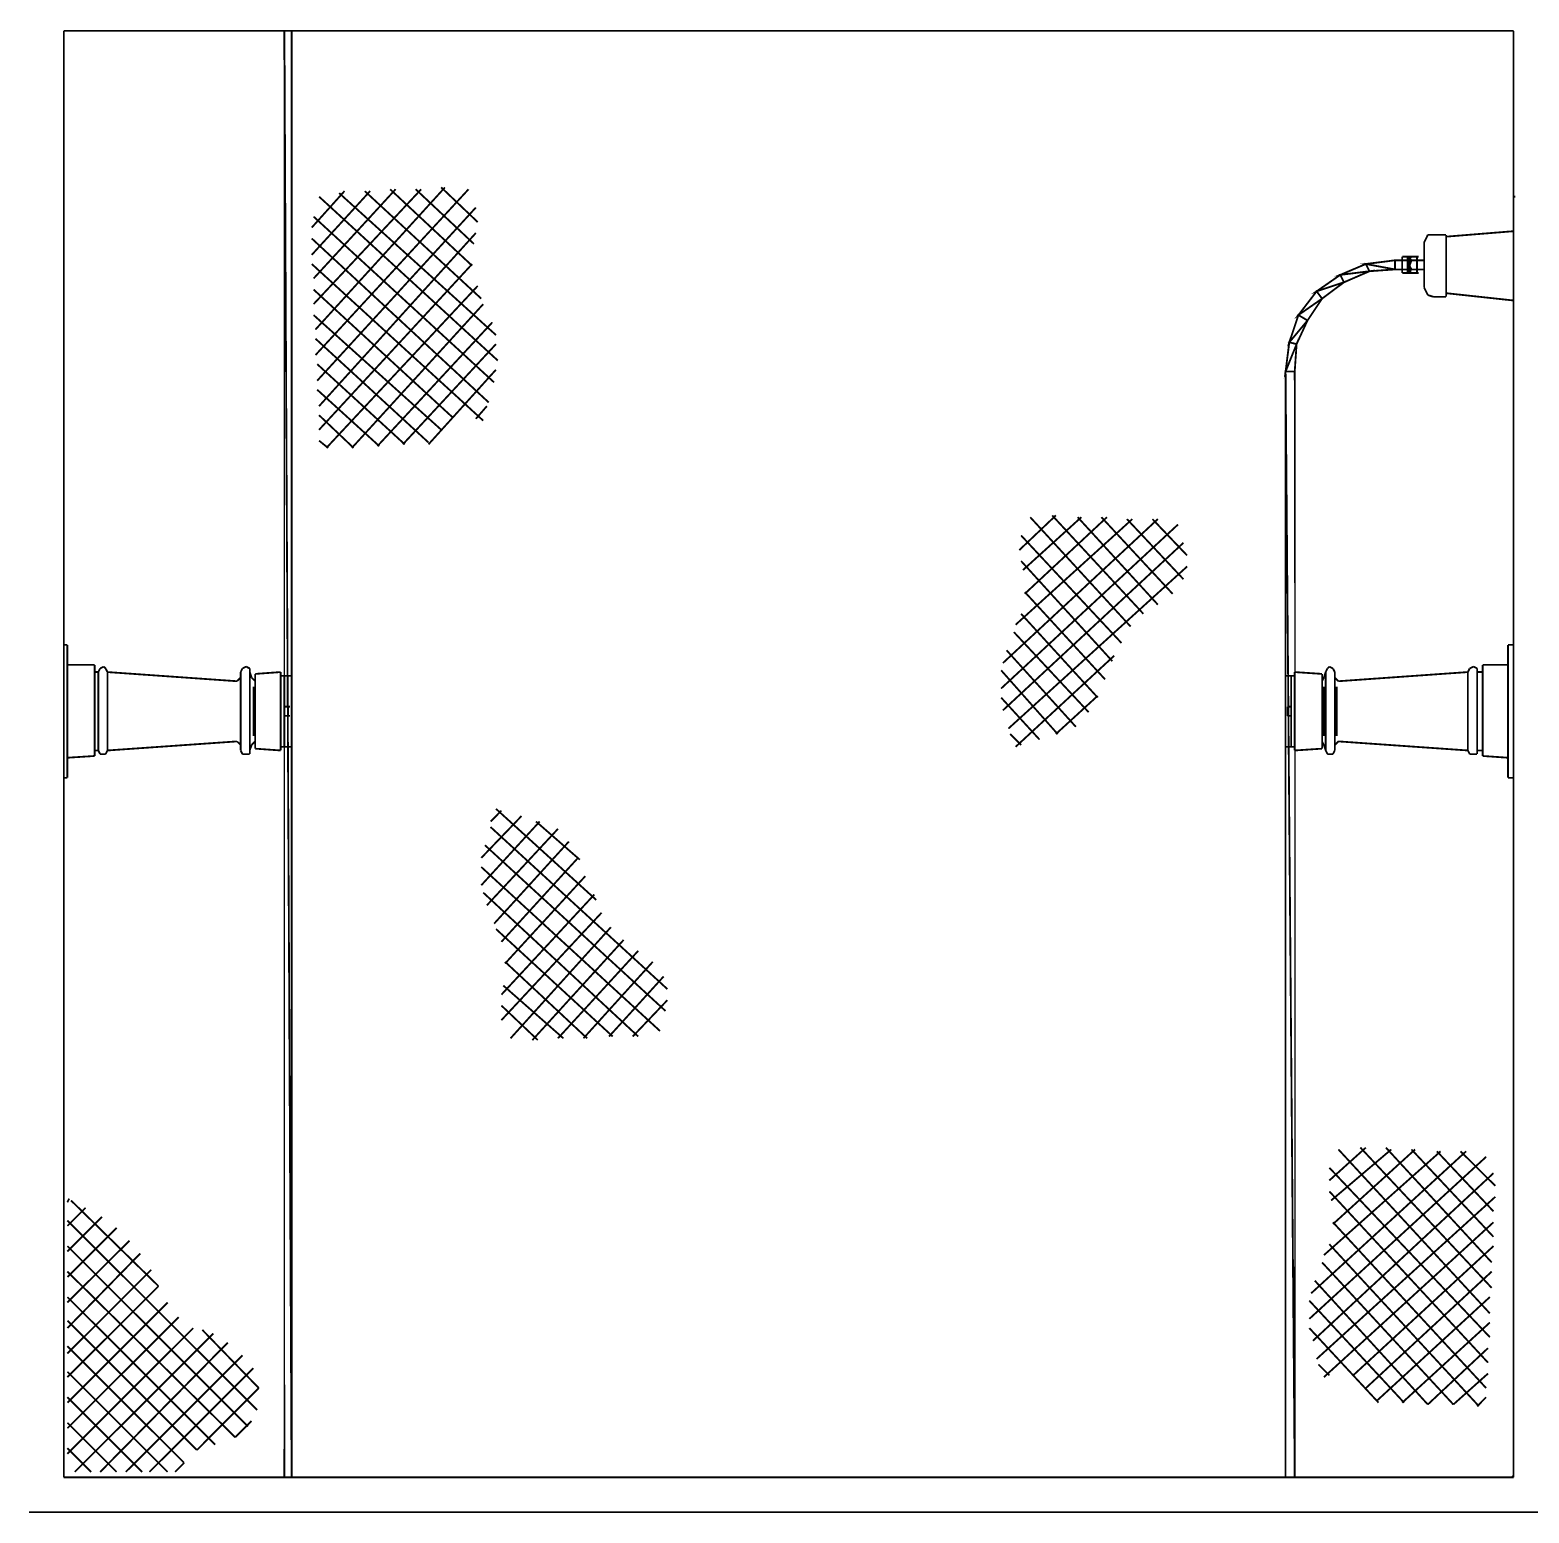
# Model space of a CAD drawing. Header units: metres. Extents: x -593 to 248, y 430 to 1024.
# Drawn here: x -277.09 to -242.23, y 622.29 to 656.79 of the extents above; entities that cross this region are included whole.
import ezdxf

# ---------------------------------------------------------------- set-up
doc = ezdxf.new("R2010")
doc.units = ezdxf.units.M
doc.header["$MEASUREMENT"] = 0
doc.layers.add('C00-00-00-BLACK', color=7, linetype='Continuous')
doc.layers.add('CFF-00-00', color=1, linetype='Continuous')

msp = doc.modelspace()

# ---------------------------------------------------------------- linework, layer by layer
at = {"layer": 'C00-00-00-BLACK', "const_width": 0.0423}
for points in [[(-242.588, 656.769), (-276.303, 656.769)], [(-276.303, 623.115), (-276.303, 656.769)], [(-271.215, 656.769), (-271.005, 656.769)], [(-242.588, 623.115), (-242.588, 656.769)], [(-269.179, 653.042), (-270.536, 651.558)], [(-269.774, 653.042), (-270.536, 652.193)], [(-267.991, 653.084), (-270.493, 650.412)], [(-268.586, 653.084), (-270.493, 651.008)], [(-267.439, 653.127), (-270.45, 649.82)], [(-266.89, 653.084), (-270.45, 649.226)], [(-269.901, 652.996), (-266.252, 649.692)], [(-269.305, 653.042), (-266.594, 650.539)], [(-268.713, 653.084), (-266.806, 651.304)], [(-268.12, 653.084), (-266.763, 651.811)], [(-267.525, 653.127), (-266.677, 652.32)], [(-266.72, 652.659), (-270.409, 648.631)], [(-270.366, 652.912), (-266.21, 649.099)], [(-242.588, 652.912), (-242.545, 652.912)], [(-270.493, 652.447), (-266.294, 648.589)], [(-270.536, 651.938), (-266.421, 648.124)], [(-266.72, 652.066), (-270.366, 648.038)], [(-244.622, 651.938), (-244.665, 651.854)], [(-244.581, 652.023), (-244.622, 651.938)], [(-244.453, 652.023), (-244.581, 652.023)], [(-244.156, 652.023), (-244.453, 652.023)], [(-244.156, 651.981), (-242.588, 652.108)], [(-244.156, 652.023), (-244.156, 650.582)], [(-244.665, 651.854), (-244.665, 650.793)], [(-270.536, 651.345), (-266.548, 647.7)], [(-266.806, 651.345), (-270.366, 647.488)], [(-245.344, 651.431), (-245.344, 651.219)], [(-245.344, 651.431), (-245.176, 651.431)], [(-245.344, 651.431), (-245.344, 651.219)], [(-245.344, 651.219), (-245.176, 651.219)], [(-245.176, 651.135), (-245.176, 651.515)], [(-245.176, 651.515), (-245.176, 651.474)], [(-245.176, 651.515), (-245.133, 651.515)], [(-245.048, 651.515), (-245.176, 651.515)], [(-245.176, 651.474), (-245.176, 651.431)], [(-245.176, 651.431), (-245.176, 651.304)], [(-245.176, 651.431), (-245.048, 651.431)], [(-245.176, 651.431), (-245.048, 651.431)], [(-245.176, 651.304), (-245.176, 651.219)], [(-245.176, 651.219), (-245.176, 651.177)], [(-245.176, 651.219), (-245.048, 651.219)], [(-245.176, 651.219), (-245.048, 651.219)], [(-245.048, 651.135), (-245.048, 651.515)], [(-245.048, 651.474), (-245.048, 651.515)], [(-245.048, 651.515), (-245.006, 651.515)], [(-245.048, 651.431), (-245.048, 651.474)], [(-245.048, 651.304), (-245.048, 651.431)], [(-245.048, 651.431), (-245.006, 651.431)], [(-245.048, 651.431), (-245.006, 651.431)], [(-245.048, 651.219), (-245.048, 651.304)], [(-245.048, 651.177), (-245.048, 651.219)], [(-245.048, 651.219), (-245.006, 651.219)], [(-245.006, 651.219), (-245.048, 651.219)], [(-245.006, 651.135), (-245.006, 651.515)], [(-244.961, 651.515), (-245.006, 651.474)], [(-245.006, 651.515), (-244.961, 651.515)], [(-245.006, 651.474), (-244.961, 651.431)], [(-244.961, 651.431), (-245.006, 651.304)], [(-245.006, 651.304), (-244.961, 651.219)], [(-244.961, 651.219), (-245.006, 651.177)], [(-244.834, 651.515), (-244.961, 651.515)], [(-244.961, 651.431), (-244.834, 651.431)], [(-244.961, 651.431), (-244.834, 651.431)], [(-244.961, 651.219), (-244.834, 651.219)], [(-244.961, 651.219), (-244.834, 651.219)], [(-244.834, 651.135), (-244.834, 651.515)], [(-244.834, 651.474), (-244.834, 651.515)], [(-244.834, 651.515), (-244.792, 651.515)], [(-244.834, 651.431), (-244.834, 651.474)], [(-244.834, 651.304), (-244.834, 651.431)], [(-244.834, 651.431), (-244.665, 651.431)], [(-244.834, 651.219), (-244.834, 651.304)], [(-244.834, 651.177), (-244.834, 651.219)], [(-244.834, 651.219), (-244.665, 651.219)], [(-245.176, 651.177), (-245.176, 651.135)], [(-245.176, 651.135), (-245.133, 651.135)], [(-245.048, 651.135), (-245.176, 651.135)], [(-245.048, 651.135), (-245.048, 651.177)], [(-245.048, 651.135), (-245.006, 651.135)], [(-245.006, 651.177), (-244.961, 651.135)], [(-244.834, 651.135), (-245.006, 651.135)], [(-244.834, 651.135), (-244.834, 651.177)], [(-244.834, 651.135), (-244.792, 651.135)], [(-270.493, 650.75), (-267.27, 647.785)], [(-266.677, 650.835), (-270.197, 647.065)], [(-244.665, 650.793), (-244.622, 650.709)], [(-244.622, 650.709), (-244.581, 650.623)], [(-244.581, 650.623), (-244.453, 650.582)], [(-244.453, 650.582), (-244.156, 650.582)], [(-244.156, 650.666), (-242.588, 650.496)], [(-270.493, 650.157), (-267.525, 647.488)], [(-266.548, 650.412), (-269.604, 647.065)], [(-266.337, 649.988), (-269.009, 647.108)], [(-270.45, 649.608), (-267.821, 647.192)], [(-266.252, 649.481), (-268.417, 647.149)], [(-270.409, 649.015), (-268.374, 647.149)], [(-266.252, 648.886), (-267.821, 647.149)], [(-270.409, 648.42), (-268.966, 647.108)], [(-270.366, 647.827), (-269.562, 647.065)], [(-266.464, 648.038), (-266.72, 647.742)], [(-270.366, 647.235), (-270.154, 647.065)], [(-250.39, 645.285), (-254.504, 641.469)], [(-250.859, 645.411), (-254.463, 642.061)], [(-251.452, 645.411), (-254.166, 642.953)], [(-253.232, 645.495), (-254.081, 644.689)], [(-252.639, 645.454), (-253.997, 644.224)], [(-252.044, 645.454), (-253.954, 643.672)], [(-253.827, 645.454), (-251.493, 642.91)], [(-253.316, 645.495), (-251.197, 643.207)], [(-252.723, 645.454), (-250.859, 643.419)], [(-252.171, 645.454), (-250.517, 643.672)], [(-251.578, 645.411), (-250.264, 644.011)], [(-250.986, 645.411), (-250.178, 644.563)], [(-254.04, 645.03), (-251.705, 642.527)], [(-250.264, 644.859), (-254.463, 640.96)], [(-250.178, 644.308), (-254.336, 640.535)], [(-254.04, 644.435), (-251.917, 642.104)], [(-253.954, 643.715), (-252.087, 641.681)], [(-254.04, 643.207), (-252.258, 641.257)], [(-276.303, 642.484), (-276.219, 642.484)], [(-276.219, 642.484), (-276.219, 639.392)], [(-254.207, 642.781), (-252.47, 640.919)], [(-242.715, 639.392), (-242.715, 642.484)], [(-242.588, 642.484), (-242.715, 642.484)], [(-254.377, 642.358), (-252.766, 640.577)], [(-251.875, 642.231), (-254.166, 640.112)], [(-276.219, 642.019), (-275.584, 642.019)], [(-275.584, 642.019), (-275.584, 639.899)], [(-275.584, 641.851), (-275.5, 641.851)], [(-275.457, 641.935), (-275.5, 641.851)], [(-275.5, 641.851), (-275.5, 640.027)], [(-275.372, 641.978), (-275.457, 641.935)], [(-275.33, 641.935), (-275.372, 641.978)], [(-275.287, 641.851), (-275.33, 641.935)], [(-275.287, 641.851), (-272.274, 641.638)], [(-275.287, 641.851), (-275.287, 640.027)], [(-272.147, 641.935), (-272.19, 641.851)], [(-272.19, 641.851), (-272.19, 640.027)], [(-272.19, 641.851), (-272.19, 641.722)], [(-272.063, 641.978), (-272.147, 641.935)], [(-271.978, 641.935), (-272.063, 641.978)], [(-271.978, 641.851), (-271.978, 641.935)], [(-271.978, 641.851), (-271.978, 640.027)], [(-271.978, 641.851), (-271.935, 641.722)], [(-271.258, 641.851), (-271.851, 641.808)], [(-271.851, 641.808), (-271.851, 640.069)], [(-271.258, 641.851), (-271.258, 640.027)], [(-254.504, 641.892), (-253.189, 640.408)], [(-247.676, 641.851), (-247.04, 641.808)], [(-247.676, 641.851), (-247.676, 640.027)], [(-247.04, 641.808), (-247.04, 640.069)], [(-246.956, 641.851), (-246.998, 641.722)], [(-246.914, 641.935), (-246.956, 641.851)], [(-246.956, 641.851), (-246.956, 640.027)], [(-246.871, 641.978), (-246.914, 641.935)], [(-246.787, 641.935), (-246.871, 641.978)], [(-246.744, 641.851), (-246.787, 641.935)], [(-246.744, 641.851), (-246.744, 641.722)], [(-246.744, 641.851), (-246.744, 640.027)], [(-243.649, 641.851), (-246.66, 641.638)], [(-243.607, 641.935), (-243.649, 641.851)], [(-243.649, 641.851), (-243.649, 640.027)], [(-243.52, 641.978), (-243.607, 641.935)], [(-243.434, 641.935), (-243.52, 641.978)], [(-243.434, 641.851), (-243.434, 641.935)], [(-243.434, 641.851), (-243.434, 640.027)], [(-243.307, 641.851), (-243.434, 641.851)], [(-242.715, 642.019), (-243.307, 642.019)], [(-243.307, 642.019), (-243.307, 639.899)], [(-272.231, 641.681), (-272.274, 641.638)], [(-272.19, 641.722), (-272.231, 641.681)], [(-272.19, 641.511), (-272.19, 640.365)], [(-271.935, 641.722), (-271.851, 641.638)], [(-271.893, 641.511), (-271.893, 640.365)], [(-271.258, 641.765), (-271.005, 641.765)], [(-271.215, 641.765), (-271.005, 641.765)], [(-271.173, 641.765), (-271.173, 640.112)], [(-271.005, 641.765), (-271.005, 640.112)], [(-247.676, 641.765), (-247.889, 641.765)], [(-247.889, 641.765), (-247.889, 640.112)], [(-247.676, 641.765), (-247.889, 641.765)], [(-247.76, 641.765), (-247.76, 640.112)], [(-246.998, 641.722), (-247.04, 641.638)], [(-246.998, 641.511), (-246.998, 640.365)], [(-246.744, 641.722), (-246.701, 641.681)], [(-246.701, 641.681), (-246.66, 641.638)], [(-246.701, 641.511), (-246.701, 640.365)], [(-254.504, 641.257), (-253.612, 640.281)], [(-252.258, 641.299), (-253.232, 640.408)], [(-271.173, 641.046), (-271.089, 641.046)], [(-271.173, 640.831), (-271.089, 640.831)], [(-271.089, 640.831), (-271.089, 641.046)], [(-271.089, 641.046), (-271.089, 640.831)], [(-271.089, 640.831), (-271.089, 641.046)], [(-271.089, 641.046), (-271.046, 641.046)], [(-271.089, 640.831), (-271.046, 640.831)], [(-247.845, 641.046), (-247.802, 641.046)], [(-247.845, 640.831), (-247.845, 641.046)], [(-247.845, 641.046), (-247.845, 640.831)], [(-247.76, 641.046), (-247.845, 641.046)], [(-247.845, 640.831), (-247.845, 641.046)], [(-247.845, 640.831), (-247.802, 640.831)], [(-247.76, 640.831), (-247.845, 640.831)], [(-254.293, 640.408), (-254.04, 640.154)], [(-275.287, 640.027), (-272.274, 640.238)], [(-272.231, 640.197), (-272.274, 640.238)], [(-272.19, 640.154), (-272.231, 640.197)], [(-272.19, 640.027), (-272.19, 640.154)], [(-271.978, 640.027), (-271.935, 640.154)], [(-271.935, 640.154), (-271.851, 640.238)], [(-271.258, 640.027), (-271.851, 640.069)], [(-271.258, 640.112), (-271.005, 640.112)], [(-271.215, 640.112), (-271.005, 640.112)], [(-247.676, 640.112), (-247.889, 640.112)], [(-247.889, 640.112), (-247.676, 640.112)], [(-247.676, 640.027), (-247.04, 640.069)], [(-246.998, 640.154), (-247.04, 640.238)], [(-246.956, 640.027), (-246.998, 640.154)], [(-246.744, 640.154), (-246.701, 640.197)], [(-246.744, 640.027), (-246.744, 640.154)], [(-246.701, 640.197), (-246.66, 640.238)], [(-243.649, 640.027), (-246.66, 640.238)], [(-276.219, 639.858), (-275.584, 639.899)], [(-275.584, 640.027), (-275.5, 640.027)], [(-275.5, 640.027), (-275.457, 639.942)], [(-275.457, 639.942), (-275.372, 639.942)], [(-275.372, 639.942), (-275.33, 639.942)], [(-275.33, 639.942), (-275.287, 640.027)], [(-272.19, 640.027), (-272.147, 639.942)], [(-272.147, 639.942), (-272.063, 639.942)], [(-272.063, 639.942), (-271.978, 639.942)], [(-271.978, 639.942), (-271.978, 640.027)], [(-246.956, 640.027), (-246.914, 639.942)], [(-246.914, 639.942), (-246.871, 639.942)], [(-246.871, 639.942), (-246.787, 639.942)], [(-246.787, 639.942), (-246.744, 640.027)], [(-243.649, 640.027), (-243.607, 639.942)], [(-243.607, 639.942), (-243.52, 639.942)], [(-243.52, 639.942), (-243.434, 639.942)], [(-243.434, 639.942), (-243.434, 640.027)], [(-243.307, 640.027), (-243.434, 640.027)], [(-242.715, 639.858), (-243.307, 639.899)], [(-276.303, 639.392), (-276.219, 639.392)], [(-242.588, 639.392), (-242.715, 639.392)], [(-263.922, 636.551), (-266.252, 638.67)], [(-266.594, 637.527), (-265.659, 638.501)], [(-266.594, 636.891), (-265.236, 638.374)], [(-266.378, 638.374), (-266.125, 638.628)], [(-264.302, 637.485), (-265.32, 638.374)], [(-266.464, 636.424), (-264.81, 638.204)], [(-262.265, 634.474), (-266.378, 638.246)], [(-262.309, 633.966), (-266.507, 637.822)], [(-266.294, 635.999), (-264.557, 637.908)], [(-262.437, 633.5), (-266.594, 637.316)], [(-266.125, 635.576), (-264.345, 637.527)], [(-266.041, 635.069), (-264.175, 637.103)], [(-262.944, 633.373), (-266.548, 636.72)], [(-266.125, 634.346), (-263.963, 636.677)], [(-266.125, 633.753), (-263.795, 636.254)], [(-263.537, 633.373), (-266.252, 635.873)], [(-265.913, 633.33), (-263.58, 635.915)], [(-265.406, 633.288), (-263.283, 635.619)], [(-264.81, 633.33), (-262.944, 635.366)], [(-264.132, 633.33), (-266.041, 635.111)], [(-264.218, 633.33), (-262.605, 635.111)], [(-264.684, 633.33), (-266.082, 634.558)], [(-263.622, 633.373), (-262.352, 634.77)], [(-263.071, 633.373), (-262.265, 634.219)], [(-265.279, 633.288), (-266.125, 634.092)], [(-243.691, 630.701), (-247.294, 627.397)], [(-244.283, 630.701), (-246.998, 628.285)], [(-246.022, 630.788), (-246.871, 630.023)], [(-245.43, 630.745), (-246.829, 629.557)], [(-244.877, 630.745), (-246.787, 629.007)], [(-246.66, 630.745), (-243.138, 626.93)], [(-246.149, 630.788), (-243.095, 627.523)], [(-245.556, 630.788), (-243.095, 628.116)], [(-244.961, 630.745), (-243.054, 628.711)], [(-244.369, 630.701), (-243.054, 629.304)], [(-243.819, 630.701), (-243.011, 629.896)], [(-243.224, 630.573), (-247.337, 626.802)], [(-246.871, 630.319), (-243.138, 626.377)], [(-243.054, 630.193), (-247.253, 626.293)], [(-276.219, 629.515), (-276.176, 629.6)], [(-243.011, 629.643), (-247.167, 625.87)], [(-246.871, 629.769), (-243.181, 625.784)], [(-276.219, 628.965), (-275.796, 629.388)], [(-276.134, 629.557), (-274.1, 627.564)], [(-276.219, 628.369), (-275.414, 629.177)], [(-276.219, 629.091), (-271.808, 624.684)], [(-276.219, 627.777), (-275.074, 628.922)], [(-243.054, 629.05), (-246.998, 625.446)], [(-246.787, 629.05), (-243.224, 625.192)], [(-276.219, 627.184), (-274.776, 628.623)], [(-246.871, 628.539), (-243.391, 624.769)], [(-276.219, 628.496), (-272.02, 624.3)], [(-276.219, 626.589), (-274.523, 628.326)], [(-243.054, 628.496), (-246.318, 625.488)], [(-276.219, 625.996), (-274.269, 627.946)], [(-276.219, 627.903), (-272.316, 624.047)], [(-247.04, 628.116), (-243.987, 624.811)], [(-243.095, 627.903), (-246.022, 625.192)], [(-276.219, 625.446), (-274.1, 627.564)], [(-247.21, 627.693), (-244.581, 624.811)], [(-276.219, 627.311), (-272.785, 623.877)], [(-276.219, 624.853), (-273.888, 627.184)], [(-247.337, 627.227), (-245.133, 624.853)], [(-243.138, 627.311), (-245.769, 624.895)], [(-276.219, 624.257), (-273.631, 626.845)], [(-276.219, 626.761), (-273.208, 623.75)], [(-276.219, 623.665), (-273.292, 626.589)], [(-276.049, 623.241), (-272.826, 626.462)], [(-273.081, 626.546), (-271.767, 625.192)], [(-247.337, 626.589), (-245.726, 624.853)], [(-243.138, 626.718), (-245.176, 624.853)], [(-276.219, 626.166), (-273.504, 623.454)], [(-275.457, 623.241), (-272.489, 626.25)], [(-243.181, 626.123), (-244.581, 624.811)], [(-274.862, 623.241), (-272.147, 625.954)], [(-276.219, 625.573), (-273.888, 623.241)], [(-274.312, 623.241), (-271.893, 625.657)], [(-247.126, 625.743), (-246.871, 625.488)], [(-243.181, 625.531), (-243.987, 624.811)], [(-273.208, 623.75), (-271.767, 625.192)], [(-276.219, 624.981), (-274.48, 623.241)], [(-243.224, 624.981), (-243.434, 624.769)], [(-276.219, 624.386), (-275.074, 623.241)], [(-272.316, 624.047), (-271.935, 624.427)], [(-276.219, 623.793), (-275.669, 623.241)], [(-273.716, 623.241), (-273.504, 623.454)], [(-242.588, 623.115), (-276.303, 623.115)], [(-271.215, 623.115), (-271.005, 623.115)], [(-247.889, 623.115), (-247.676, 623.115)], [(-242.629, 623.115), (-242.588, 623.158)], [(-241.823, 622.307), (-277.111, 622.307)]]:
    msp.add_lwpolyline(points, dxfattribs=at)
at = {"layer": 'CFF-00-00', "const_width": 0.0423}
for points in [[(-271.005, 656.769), (-271.173, 656.769), (-271.005, 623.115), (-271.005, 656.769)], [(-271.173, 656.769), (-271.005, 623.115), (-271.173, 623.115), (-271.173, 656.769)], [(-246.022, 651.345), (-245.937, 651.177), (-246.617, 651.092), (-246.022, 651.345)], [(-245.344, 651.431), (-245.344, 651.219), (-246.022, 651.345), (-245.344, 651.431)], [(-245.344, 651.219), (-246.022, 651.345), (-245.937, 651.177), (-245.344, 651.219)], [(-246.617, 651.092), (-246.532, 650.919), (-247.167, 650.709), (-246.617, 651.092)], [(-246.532, 650.919), (-247.167, 650.709), (-247.04, 650.539), (-246.532, 650.919)], [(-245.937, 651.177), (-246.617, 651.092), (-246.532, 650.919), (-245.937, 651.177)], [(-247.167, 650.709), (-247.04, 650.539), (-247.59, 650.157), (-247.167, 650.709)], [(-247.04, 650.539), (-247.59, 650.157), (-247.379, 650.031), (-247.04, 650.539)], [(-247.59, 650.157), (-247.379, 650.031), (-247.802, 649.523), (-247.59, 650.157)], [(-247.379, 650.031), (-247.802, 649.523), (-247.633, 649.481), (-247.379, 650.031)], [(-247.802, 649.523), (-247.633, 649.481), (-247.889, 648.843), (-247.802, 649.523)], [(-247.633, 649.481), (-247.889, 648.843), (-247.676, 648.843), (-247.633, 649.481)], [(-247.676, 623.115), (-247.889, 648.843), (-247.676, 648.843), (-247.676, 623.115)], [(-247.889, 623.115), (-247.676, 623.115), (-247.889, 648.843), (-247.889, 623.115)]]:
    msp.add_lwpolyline(points, close=True, dxfattribs=at)
at = {"layer": 'CFF-00-00'}
for points in [[(-271.005, 656.769), (-271.173, 656.769), (-271.005, 623.115), (-271.005, 656.769)], [(-271.173, 656.769), (-271.005, 623.115), (-271.173, 623.115), (-271.173, 656.769)], [(-246.022, 651.345), (-245.937, 651.177), (-246.617, 651.092), (-246.022, 651.345)], [(-245.344, 651.431), (-245.344, 651.219), (-246.022, 651.345), (-245.344, 651.431)], [(-245.344, 651.219), (-246.022, 651.345), (-245.937, 651.177), (-245.344, 651.219)], [(-246.617, 651.092), (-246.532, 650.919), (-247.167, 650.709), (-246.617, 651.092)], [(-246.532, 650.919), (-247.167, 650.709), (-247.04, 650.539), (-246.532, 650.919)], [(-245.937, 651.177), (-246.617, 651.092), (-246.532, 650.919), (-245.937, 651.177)], [(-247.167, 650.709), (-247.04, 650.539), (-247.59, 650.157), (-247.167, 650.709)], [(-247.04, 650.539), (-247.59, 650.157), (-247.379, 650.031), (-247.04, 650.539)], [(-247.59, 650.157), (-247.379, 650.031), (-247.802, 649.523), (-247.59, 650.157)], [(-247.379, 650.031), (-247.802, 649.523), (-247.633, 649.481), (-247.379, 650.031)], [(-247.802, 649.523), (-247.633, 649.481), (-247.889, 648.843), (-247.802, 649.523)], [(-247.633, 649.481), (-247.889, 648.843), (-247.676, 648.843), (-247.633, 649.481)], [(-247.889, 623.115), (-247.676, 623.115), (-247.889, 648.843), (-247.889, 623.115)], [(-247.676, 623.115), (-247.889, 648.843), (-247.676, 648.843), (-247.676, 623.115)]]:
    msp.add_lwpolyline(points, close=True, dxfattribs=at)

doc.saveas('drawing.dxf')
